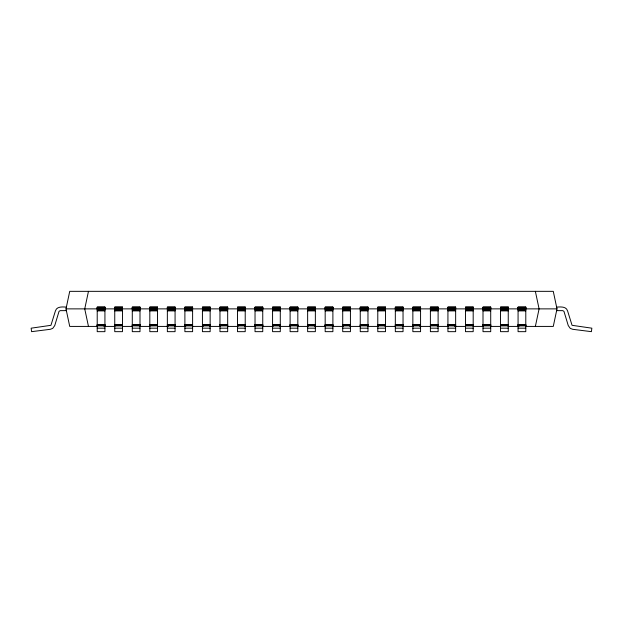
<?xml version="1.0" encoding="UTF-8"?>
<svg xmlns="http://www.w3.org/2000/svg" width="623" height="623" viewBox="0 0 623 623"><rect width="100%" height="100%" fill="white"/><g stroke="black" fill="none" stroke-linecap="round" stroke-linejoin="round"><path stroke-width="0.93" d="M97.352 326.413L69.729 326.413L65.999 308.876L69.729 291.338L553.271 291.338L557.001 308.876L553.271 326.413L525.648 326.413M88.466 291.338L84.736 308.876L88.466 326.413M535.367 326.413L539.09 308.876L535.367 291.338M66.443 307.123C62.759 306.89 56.755 306.189 55.424 310.893L50.938 325.315L31.15 328.181L31.586 331.662L50.354 329.294L52.76 328.352L54.746 325.572L59.029 311.383L60.19 310.651L66.443 310.628M556.627 307.123C560.295 306.882 566.26 306.212 567.576 310.893L572.062 325.315L591.85 328.181L591.414 331.662L572.646 329.294L570.24 328.352L568.254 325.572L563.971 311.383L562.81 310.651L556.627 310.628M97.211 307.194L104.929 307.194M114.749 307.194L122.466 307.194M132.286 307.194L139.996 307.194M149.816 307.194L157.533 307.194M167.353 307.194L175.071 307.194M184.891 307.194L192.608 307.194M202.428 307.194L210.146 307.194M219.966 307.194L227.675 307.194M237.495 307.194L245.213 307.194M255.033 307.194L262.75 307.194M272.57 307.194L280.288 307.194M290.108 307.194L297.825 307.194M307.645 307.194L315.355 307.194M325.175 307.194L332.892 307.194M342.712 307.194L350.43 307.194M360.25 307.194L367.967 307.194M377.787 307.194L385.505 307.194M395.325 307.194L403.034 307.194M412.854 307.194L420.572 307.194M430.392 307.194L438.109 307.194M447.929 307.194L455.647 307.194M465.467 307.194L473.184 307.194M483.004 307.194L490.714 307.194M500.534 307.194L508.251 307.194M518.071 307.194L525.789 307.194M97.211 307.388L104.929 307.388M114.749 307.388L122.466 307.388M132.286 307.388L139.996 307.388M149.816 307.388L157.533 307.388M167.353 307.388L175.071 307.388M184.891 307.388L192.608 307.388M202.428 307.388L210.146 307.388M219.966 307.388L227.675 307.388M237.495 307.388L245.213 307.388M255.033 307.388L262.75 307.388M272.57 307.388L280.288 307.388M290.108 307.388L297.825 307.388M307.645 307.388L315.355 307.388M325.175 307.388L332.892 307.388M342.712 307.388L350.43 307.388M360.25 307.388L367.967 307.388M377.787 307.388L385.505 307.388M395.325 307.388L403.034 307.388M412.854 307.388L420.572 307.388M430.392 307.388L438.109 307.388M447.929 307.388L455.647 307.388M465.467 307.388L473.184 307.388M483.004 307.388L490.714 307.388M500.534 307.388L508.251 307.388M518.071 307.388L525.789 307.388M97.211 307.723L104.929 307.723M114.749 307.723L122.466 307.723M132.286 307.723L139.996 307.723M149.816 307.723L157.533 307.723M167.353 307.723L175.071 307.723M184.891 307.723L192.608 307.723M202.428 307.723L210.146 307.723M219.966 307.723L227.675 307.723M237.495 307.723L245.213 307.723M255.033 307.723L262.75 307.723M272.57 307.723L280.288 307.723M290.108 307.723L297.825 307.723M307.645 307.723L315.355 307.723M325.175 307.723L332.892 307.723M342.712 307.723L350.43 307.723M360.25 307.723L367.967 307.723M377.787 307.723L385.505 307.723M395.325 307.723L403.034 307.723M412.854 307.723L420.572 307.723M430.392 307.723L438.109 307.723M447.929 307.723L455.647 307.723M465.467 307.723L473.184 307.723M483.004 307.723L490.714 307.723M500.534 307.723L508.251 307.723M518.071 307.723L525.789 307.723M97.211 308.167L104.929 308.167M114.749 308.167L122.466 308.167M132.286 308.167L139.996 308.167M149.816 308.167L157.533 308.167M167.353 308.167L175.071 308.167M184.891 308.167L192.608 308.167M202.428 308.167L210.146 308.167M219.966 308.167L227.675 308.167M237.495 308.167L245.213 308.167M255.033 308.167L262.75 308.167M272.57 308.167L280.288 308.167M290.108 308.167L297.825 308.167M307.645 308.167L315.355 308.167M325.175 308.167L332.892 308.167M342.712 308.167L350.43 308.167M360.25 308.167L367.967 308.167M377.787 308.167L385.505 308.167M395.325 308.167L403.034 308.167M412.854 308.167L420.572 308.167M430.392 308.167L438.109 308.167M447.929 308.167L455.647 308.167M465.467 308.167L473.184 308.167M483.004 308.167L490.714 308.167M500.534 308.167L508.251 308.167M518.071 308.167L525.789 308.167M97.211 308.728L104.929 308.728M114.749 308.728L122.466 308.728M132.286 308.728L139.996 308.728M149.816 308.728L157.533 308.728M167.353 308.728L175.071 308.728M184.891 308.728L192.608 308.728M202.428 308.728L210.146 308.728M219.966 308.728L227.675 308.728M237.495 308.728L245.213 308.728M255.033 308.728L262.75 308.728M272.57 308.728L280.288 308.728M290.108 308.728L297.825 308.728M307.645 308.728L315.355 308.728M325.175 308.728L332.892 308.728M342.712 308.728L350.43 308.728M360.25 308.728L367.967 308.728M377.787 308.728L385.505 308.728M395.325 308.728L403.034 308.728M412.854 308.728L420.572 308.728M430.392 308.728L438.109 308.728M447.929 308.728L455.647 308.728M465.467 308.728L473.184 308.728M483.004 308.728L490.714 308.728M500.534 308.728L508.251 308.728M518.071 308.728L525.789 308.728M65.999 308.876L97.211 308.876M104.929 308.876L114.749 308.876M122.466 308.876L132.286 308.876M139.996 308.876L149.816 308.876M157.533 308.876L167.353 308.876M175.071 308.876L184.891 308.876M192.608 308.876L202.428 308.876M210.146 308.876L219.966 308.876M227.675 308.876L237.495 308.876M245.213 308.876L255.033 308.876M262.75 308.876L272.57 308.876M280.288 308.876L290.108 308.876M297.825 308.876L307.645 308.876M315.355 308.876L325.175 308.876M332.892 308.876L342.712 308.876M350.43 308.876L360.25 308.876M367.967 308.876L377.787 308.876M385.505 308.876L395.325 308.876M403.034 308.876L412.854 308.876M420.572 308.876L430.392 308.876M438.109 308.876L447.929 308.876M455.647 308.876L465.467 308.876M473.184 308.876L483.004 308.876M490.714 308.876L500.534 308.876M508.251 308.876L518.071 308.876M525.789 308.876L557.001 308.876M97.211 309.374L104.929 309.374M114.749 309.374L122.466 309.374M132.286 309.374L139.996 309.374M149.816 309.374L157.533 309.374M167.353 309.374L175.071 309.374M184.891 309.374L192.608 309.374M202.428 309.374L210.146 309.374M219.966 309.374L227.675 309.374M237.495 309.374L245.213 309.374M255.033 309.374L262.75 309.374M272.57 309.374L280.288 309.374M290.108 309.374L297.825 309.374M307.645 309.374L315.355 309.374M325.175 309.374L332.892 309.374M342.712 309.374L350.43 309.374M360.25 309.374L367.967 309.374M377.787 309.374L385.505 309.374M395.325 309.374L403.034 309.374M412.854 309.374L420.572 309.374M430.392 309.374L438.109 309.374M447.929 309.374L455.647 309.374M465.467 309.374L473.184 309.374M483.004 309.374L490.714 309.374M500.534 309.374L508.251 309.374M518.071 309.374L525.789 309.374M97.211 310.106L104.929 310.106M114.749 310.106L122.466 310.106M132.286 310.106L139.996 310.106M149.816 310.106L157.533 310.106M167.353 310.106L175.071 310.106M184.891 310.106L192.608 310.106M202.428 310.106L210.146 310.106M219.966 310.106L227.675 310.106M237.495 310.106L245.213 310.106M255.033 310.106L262.75 310.106M272.57 310.106L280.288 310.106M290.108 310.106L297.825 310.106M307.645 310.106L315.355 310.106M325.175 310.106L332.892 310.106M342.712 310.106L350.43 310.106M360.25 310.106L367.967 310.106M377.787 310.106L385.505 310.106M395.325 310.106L403.034 310.106M412.854 310.106L420.572 310.106M430.392 310.106L438.109 310.106M447.929 310.106L455.647 310.106M465.467 310.106L473.184 310.106M483.004 310.106L490.714 310.106M500.534 310.106L508.251 310.106M518.071 310.106L525.789 310.106M97.211 310.893L104.929 310.893M114.749 310.893L122.466 310.893M132.286 310.893L139.996 310.893M149.816 310.893L157.533 310.893M167.353 310.893L175.071 310.893M184.891 310.893L192.608 310.893M202.428 310.893L210.146 310.893M219.966 310.893L227.675 310.893M237.495 310.893L245.213 310.893M255.033 310.893L262.75 310.893M272.57 310.893L280.288 310.893M290.108 310.893L297.825 310.893M307.645 310.893L315.355 310.893M325.175 310.893L332.892 310.893M342.712 310.893L350.43 310.893M360.25 310.893L367.967 310.893M377.787 310.893L385.505 310.893M395.325 310.893L403.034 310.893M412.854 310.893L420.572 310.893M430.392 310.893L438.109 310.893M447.929 310.893L455.647 310.893M465.467 310.893L473.184 310.893M483.004 310.893L490.714 310.893M500.534 310.893L508.251 310.893M518.071 310.893L525.789 310.893M97.211 324.575L104.929 324.575M114.749 324.575L122.466 324.575M132.286 324.575L139.996 324.575M149.816 324.575L157.533 324.575M167.353 324.575L175.071 324.575M184.891 324.575L192.608 324.575M202.428 324.575L210.146 324.575M219.966 324.575L227.675 324.575M237.495 324.575L245.213 324.575M255.033 324.575L262.75 324.575M272.57 324.575L280.288 324.575M290.108 324.575L297.825 324.575M307.645 324.575L315.355 324.575M325.175 324.575L332.892 324.575M342.712 324.575L350.43 324.575M360.25 324.575L367.967 324.575M377.787 324.575L385.505 324.575M395.325 324.575L403.034 324.575M412.854 324.575L420.572 324.575M430.392 324.575L438.109 324.575M447.929 324.575L455.647 324.575M465.467 324.575L473.184 324.575M483.004 324.575L490.714 324.575M500.534 324.575L508.251 324.575M518.071 324.575L525.789 324.575M97.211 324.848L104.929 324.848M114.749 324.848L122.466 324.848M132.286 324.848L139.996 324.848M149.816 324.848L157.533 324.848M167.353 324.848L175.071 324.848M184.891 324.848L192.608 324.848M202.428 324.848L210.146 324.848M219.966 324.848L227.675 324.848M237.495 324.848L245.213 324.848M255.033 324.848L262.75 324.848M272.57 324.848L280.288 324.848M290.108 324.848L297.825 324.848M307.645 324.848L315.355 324.848M325.175 324.848L332.892 324.848M342.712 324.848L350.43 324.848M360.25 324.848L367.967 324.848M377.787 324.848L385.505 324.848M395.325 324.848L403.034 324.848M412.854 324.848L420.572 324.848M430.392 324.848L438.109 324.848M447.929 324.848L455.647 324.848M465.467 324.848L473.184 324.848M483.004 324.848L490.714 324.848M500.534 324.848L508.251 324.848M518.071 324.848L525.789 324.848M97.211 325.097L104.929 325.097M114.749 325.097L122.466 325.097M132.286 325.097L139.996 325.097M149.816 325.097L157.533 325.097M167.353 325.097L175.071 325.097M184.891 325.097L192.608 325.097M202.428 325.097L210.146 325.097M219.966 325.097L227.675 325.097M237.495 325.097L245.213 325.097M255.033 325.097L262.75 325.097M272.57 325.097L280.288 325.097M290.108 325.097L297.825 325.097M307.645 325.097L315.355 325.097M325.175 325.097L332.892 325.097M342.712 325.097L350.43 325.097M360.25 325.097L367.967 325.097M377.787 325.097L385.505 325.097M395.325 325.097L403.034 325.097M412.854 325.097L420.572 325.097M430.392 325.097L438.109 325.097M447.929 325.097L455.647 325.097M465.467 325.097L473.184 325.097M483.004 325.097L490.714 325.097M500.534 325.097L508.251 325.097M518.071 325.097L525.789 325.097M97.211 325.315L104.929 325.315M114.749 325.315L122.466 325.315M132.286 325.315L139.996 325.315M149.816 325.315L157.533 325.315M167.353 325.315L175.071 325.315M184.891 325.315L192.608 325.315M202.428 325.315L210.146 325.315M219.966 325.315L227.675 325.315M237.495 325.315L245.213 325.315M255.033 325.315L262.75 325.315M272.57 325.315L280.288 325.315M290.108 325.315L297.825 325.315M307.645 325.315L315.355 325.315M325.175 325.315L332.892 325.315M342.712 325.315L350.43 325.315M360.25 325.315L367.967 325.315M377.787 325.315L385.505 325.315M395.325 325.315L403.034 325.315M412.854 325.315L420.572 325.315M430.392 325.315L438.109 325.315M447.929 325.315L455.647 325.315M465.467 325.315L473.184 325.315M483.004 325.315L490.714 325.315M500.534 325.315L508.251 325.315M518.071 325.315L525.789 325.315M97.211 325.502L104.929 325.502M114.749 325.502L122.466 325.502M132.286 325.502L139.996 325.502M149.816 325.502L157.533 325.502M167.353 325.502L175.071 325.502M184.891 325.502L192.608 325.502M202.428 325.502L210.146 325.502M219.966 325.502L227.675 325.502M237.495 325.502L245.213 325.502M255.033 325.502L262.75 325.502M272.57 325.502L280.288 325.502M290.108 325.502L297.825 325.502M307.645 325.502L315.355 325.502M325.175 325.502L332.892 325.502M342.712 325.502L350.43 325.502M360.25 325.502L367.967 325.502M377.787 325.502L385.505 325.502M395.325 325.502L403.034 325.502M412.854 325.502L420.572 325.502M430.392 325.502L438.109 325.502M447.929 325.502L455.647 325.502M465.467 325.502L473.184 325.502M483.004 325.502L490.714 325.502M500.534 325.502L508.251 325.502M518.071 325.502L525.789 325.502M97.211 325.65L104.929 325.65M114.749 325.65L122.466 325.65M132.286 325.65L139.996 325.65M149.816 325.65L157.533 325.65M167.353 325.65L175.071 325.65M184.891 325.65L192.608 325.65M202.428 325.65L210.146 325.65M219.966 325.65L227.675 325.65M237.495 325.65L245.213 325.65M255.033 325.65L262.75 325.65M272.57 325.65L280.288 325.65M290.108 325.65L297.825 325.65M307.645 325.65L315.355 325.65M325.175 325.65L332.892 325.65M342.712 325.65L350.43 325.65M360.25 325.65L367.967 325.65M377.787 325.65L385.505 325.65M395.325 325.65L403.034 325.65M412.854 325.65L420.572 325.65M430.392 325.65L438.109 325.65M447.929 325.65L455.647 325.65M465.467 325.65L473.184 325.65M483.004 325.65L490.714 325.65M500.534 325.65L508.251 325.65M518.071 325.65L525.789 325.65M97.211 325.759L104.929 325.821M114.749 325.821L122.466 325.759M132.286 325.759L139.996 325.821M149.816 325.821L157.533 325.759M167.353 325.759L175.071 325.821M184.891 325.759L192.608 325.821M202.428 325.821L210.146 325.759M219.966 325.821L227.675 325.759M237.495 325.821L245.213 325.759M255.033 325.821L262.75 325.759M272.57 325.759L280.288 325.821M290.108 325.759L297.825 325.821M307.645 325.759L315.355 325.821M325.175 325.759L332.892 325.821M342.712 325.821L350.43 325.759M360.25 325.759L367.967 325.821M377.787 325.821L385.505 325.759M395.325 325.759L403.034 325.821M412.854 325.821L420.572 325.759M430.392 325.821L438.109 325.759M447.929 325.759L455.647 325.821M465.467 325.821L473.184 325.759M483.004 325.821L490.714 325.759M500.534 325.821L508.251 325.759M518.071 325.821L525.789 325.759M104.01 326.413L114.842 326.413M122.466 326.413L132.325 326.413M139.957 326.413L149.816 326.413M157.44 326.413L168.272 326.413M174.931 326.413L185.763 326.413M192.414 326.413L203.246 326.413M209.904 326.413L220.589 326.413M227.395 326.413L238.079 326.413M244.878 326.413L255.562 326.413M262.369 326.413L273.193 326.413M279.852 326.413L290.684 326.413M297.342 326.413L308.175 326.413M314.825 326.413L325.658 326.413M332.316 326.413L343.148 326.413M349.807 326.413L360.631 326.413M367.438 326.413L378.122 326.413M384.921 326.413L395.605 326.413M402.411 326.413L413.096 326.413M419.754 326.413L430.586 326.413M437.237 326.413L448.069 326.413M454.728 326.413L465.56 326.413M473.184 326.413L483.043 326.413M490.675 326.413L500.534 326.413M508.158 326.413L518.99 326.413M97.211 328.181L104.929 328.181M114.749 328.181L122.466 328.181M132.286 328.181L139.996 328.181M149.816 328.181L157.533 328.181M167.353 328.181L175.071 328.181M184.891 328.181L192.608 328.181M202.428 328.181L210.146 328.181M219.966 328.181L227.675 328.181M237.495 328.181L245.213 328.181M255.033 328.181L262.75 328.181M272.57 328.181L280.288 328.181M290.108 328.181L297.825 328.181M307.645 328.181L315.355 328.181M325.175 328.181L332.892 328.181M342.712 328.181L350.43 328.181M360.25 328.181L367.967 328.181M377.787 328.181L385.505 328.181M395.325 328.181L403.034 328.181M412.854 328.181L420.572 328.181M430.392 328.181L438.109 328.181M447.929 328.181L455.647 328.181M465.467 328.181L473.184 328.181M483.004 328.181L490.714 328.181M500.534 328.181L508.251 328.181M518.071 328.181L525.789 328.181M104.929 307.123L97.211 307.123L97.211 331.662L104.929 331.662L104.929 307.123M122.466 307.123L114.749 307.123L114.749 331.662L122.466 331.662L122.466 307.123M139.996 307.123L132.286 307.123L132.286 331.662L139.996 331.662L139.996 307.123M157.533 307.123L149.816 307.123L149.816 331.662L157.533 331.662L157.533 307.123M175.071 307.123L167.353 307.123L167.353 331.662L175.071 331.662L175.071 307.123M192.608 307.123L184.891 307.123L184.891 331.662L192.608 331.662L192.608 307.123M210.146 307.123L202.428 307.123L202.428 331.662L210.146 331.662L210.146 307.123M227.675 307.123L219.966 307.123L219.966 331.662L227.675 331.662L227.675 307.123M245.213 307.123L237.495 307.123L237.495 331.662L245.213 331.662L245.213 307.123M262.75 307.123L255.033 307.123L255.033 331.662L262.75 331.662L262.75 307.123M280.288 307.123L272.57 307.123L272.57 331.662L280.288 331.662L280.288 307.123M297.825 307.123L290.108 307.123L290.108 331.662L297.825 331.662L297.825 307.123M315.355 307.123L307.645 307.123L307.645 331.662L315.355 331.662L315.355 307.123M332.892 307.123L325.175 307.123L325.175 331.662L332.892 331.662L332.892 307.123M350.43 307.123L342.712 307.123L342.712 331.662L350.43 331.662L350.43 307.123M367.967 307.123L360.25 307.123L360.25 331.662L367.967 331.662L367.967 307.123M385.505 307.123L377.787 307.123L377.787 331.662L385.505 331.662L385.505 307.123M403.034 307.123L395.325 307.123L395.325 331.662L403.034 331.662L403.034 307.123M420.572 307.123L412.854 307.123L412.854 331.662L420.572 331.662L420.572 307.123M438.109 307.123L430.392 307.123L430.392 331.662L438.109 331.662L438.109 307.123M455.647 307.123L447.929 307.123L447.929 331.662L455.647 331.662L455.647 307.123M473.184 307.123L465.467 307.123L465.467 331.662L473.184 331.662L473.184 307.123M490.714 307.123L483.004 307.123L483.004 331.662L490.714 331.662L490.714 307.123M508.251 307.123L500.534 307.123L500.534 331.662L508.251 331.662L508.251 307.123M525.789 307.123L518.071 307.123L518.071 331.662L525.789 331.662L525.789 307.123"/></g></svg>
